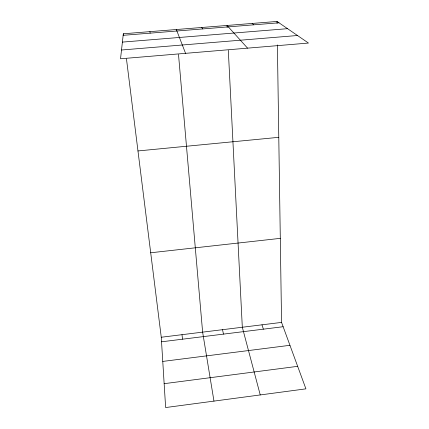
<?xml version="1.0" encoding="UTF-8"?>
<svg xmlns="http://www.w3.org/2000/svg" width="429" height="429" viewBox="0 0 429 429"><rect width="100%" height="100%" fill="white"/><g stroke="black" fill="none" stroke-linecap="round" stroke-linejoin="round"><path stroke-width="0.64" d="M123.327 33.773L120.533 58.773L308.467 43.056L277.043 21.45L123.327 33.773L123.488 35.098M164.151 383.676L297.662 366.328M162.768 361.422L289.956 345.302M161.545 341.795L283.14 326.721M161.261 337.242L281.558 322.404L305.92 388.851L165.637 407.55L161.261 337.242L126.464 58.891M150.702 252.772L280.298 238.358M137.972 150.949L278.786 137.323M122.394 42.101L287.548 28.673M121.509 50.011L297.49 35.505M123.15 35.323L279 22.796M252.139 23.445L253.754 24.823M247.554 48.15L227.054 25.456L227.156 27.424M201.791 27.483L202.713 28.925M185.559 53.335L176.34 29.526L176.458 30.84M261.99 324.817L263.368 329.172M260.242 394.937L242.315 327.247L228.314 50.365M222.528 329.686L223.477 334.121M213.964 401.11L202.627 332.143L178.512 54.537M149.93 31.639L150.134 33.151M182.003 334.684L182.518 339.194M277.043 21.45L277.075 23.407M277.397 44.948L281.558 322.404"/></g></svg>
